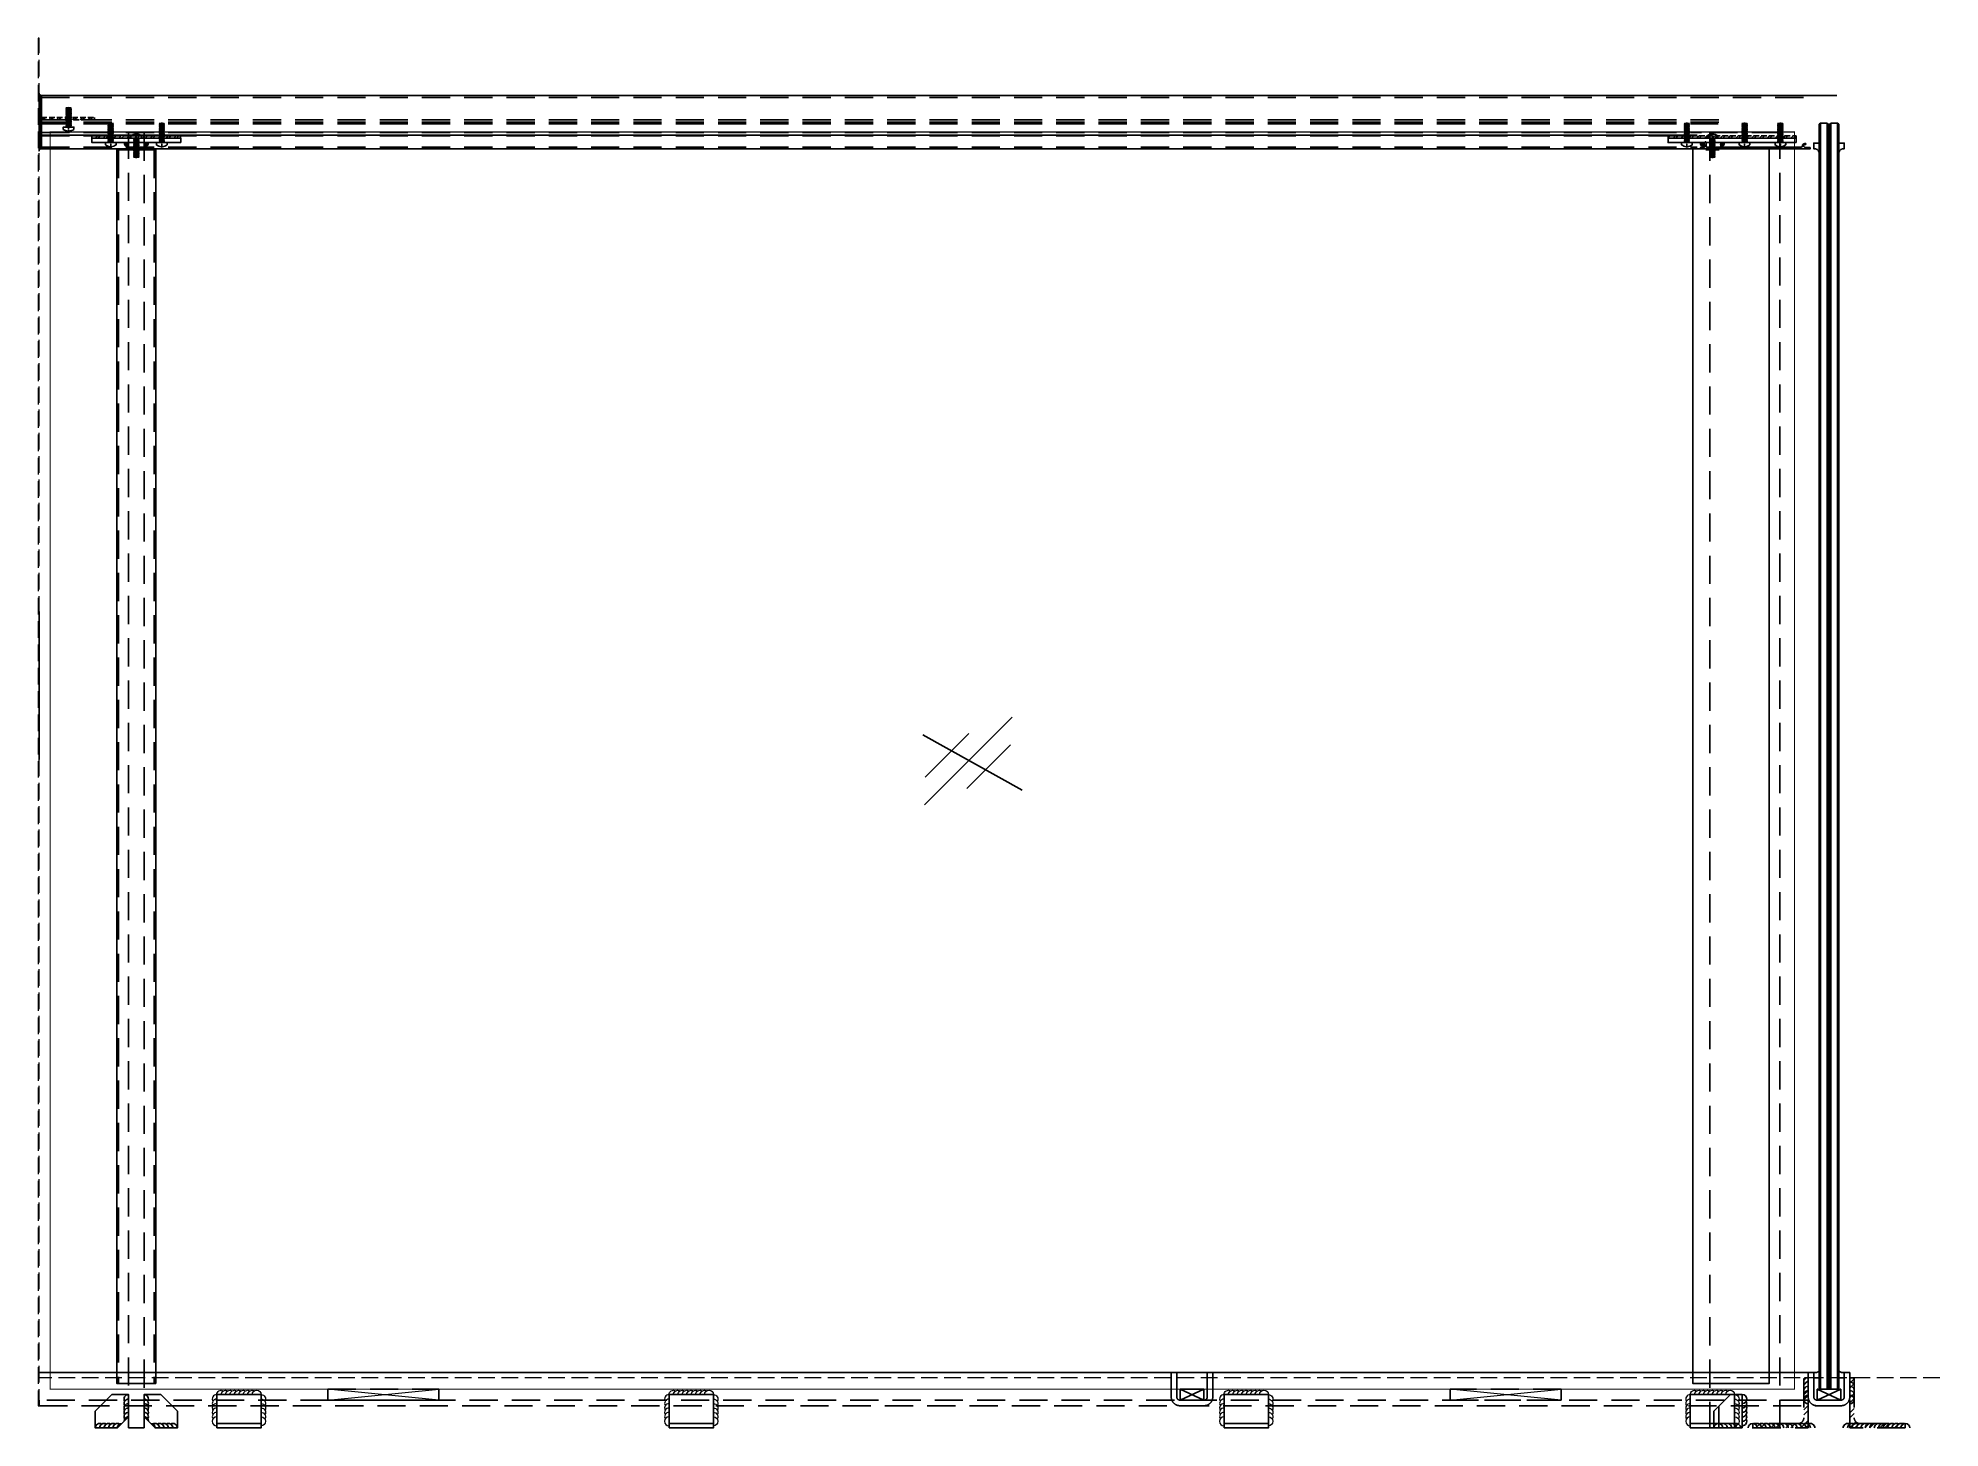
# Model space of a CAD drawing. Header units: millimetres. Extents: x 0 to 1713, y -20 to 1232.
import ezdxf

# ---------------------------------------------------------------- set-up
doc = ezdxf.new("R2010")
doc.units = ezdxf.units.MM
for name, pattern in [('CENTER', [2, 1.25, -0.25, 0.25, -0.25]), ('DASH', [0.35, 0.25, -0.1]), ('DASHED', [19.05, 12.7, -6.35])]:
    doc.linetypes.add(name, pattern=pattern)
for name, color, linetype in [('@F01_Section_AL', 92, 'Continuous'), ('@F03_Section_Glass', 4, 'Continuous'), ('@F05_Section_Steel', 24, 'Continuous'), ('@F09_Submate', 8, 'Continuous'), ('@F17_Gridline_Other', 132, 'Continuous'), ('A-Wind', 4, 'Continuous'), ('DIM', 8, 'Continuous'), ('F01_Section_Alu.E', 92, 'Continuous'), ('F04_Section_Stone', 190, 'Continuous'), ('F05_Section_Plastic', 51, 'Continuous'), ('F06_Section_Steel', 24, 'Continuous'), ('F09_Submate', 8, 'Continuous'), ('F24_Fill', 251, 'Continuous'), ('F57_Sign', 240, 'Continuous'), ('F_Submate_Other', 250, 'Continuous'), ('pj', 4, 'Continuous'), ('WELD', 8, 'Continuous'), ('window', 54, 'Continuous'), ('XX', 6, 'DASHED'), ('ZX', 1, 'CENTER'), ('图框', 7, 'Continuous')]:
    doc.layers.add(name, color=color, linetype=linetype)
doc.layers.add('JY-11填充层', color=8, linetype='Continuous', lineweight=5)
pattern_1 = [(45, (261, 15), (-112.25, 112.25), [])]
pattern_2 = [(45, (255.77, 15), (-112.253, 112.253), [])]

# ---------------------------------------------------------------- blocks, each defined once
blk = doc.blocks.new('A$C2D332B79')
at = {"layer": 'DIM', "linetype": 'DASHED', "ltscale": 450}
blk.add_line((7.2, 0), (358.3, 351.1), dxfattribs=at)
at = {"layer": 'DIM'}
for p, q in [((0, 279.9), (398.5, 58.2)), ((9.8, 110.5), (185.3, 286)), ((176.3, 65), (351.8, 240.6))]:
    blk.add_line(p, q, dxfattribs=at)
blk = doc.blocks.new('*U22')
at = {"layer": 'F_Submate_Other', "color": 8, "extrusion": (7.4988e-33, 1.22465e-16, -1)}
for centre, end in [((-4, 0), 0), ((-8, 0), 300), ((-12, 0), 300), ((-16, 0), 300), ((-20, 0), 300)]:
    blk.add_arc(centre, 4, 180, end, dxfattribs=at)
blk = doc.blocks.new('*U23')
at = {"layer": 'F_Submate_Other', "color": 8, "extrusion": (7.4988e-33, 1.22465e-16, -1)}
for centre, end in [((-4, 0), 0), ((-8, 0), 300), ((-12, 0), 300), ((-16, 0), 300), ((-20, 0), 300), ((-24, 0), 300)]:
    blk.add_arc(centre, 4, 180, end, dxfattribs=at)
blk = doc.blocks.new('*U24')
at = {"layer": 'A-Wind'}
for p, q in [((3, 0), (-3, 0)), ((-3, 0), (-3, -570)), ((3, 0), (4, -1)), ((3, 0), (3, -570)), ((12.5, 0), (6.5, 0)), ((6.5, 0), (6.5, -570)), ((12.5, 0), (13.5, -1)), ((12.5, 0), (12.5, -570)), ((-3, 0), (-4, -1)), ((-4, -1), (-4, -570)), ((4, -1), (4, -570)), ((5.5, -1), (4, -1)), ((6.5, 0), (5.5, -1)), ((5.5, -1), (5.5, -570)), ((13.5, -1), (13.5, -570))]:
    blk.add_line(p, q, dxfattribs=at)
at = {"layer": 'pj', "ltscale": 25, "const_width": 1.56}
blk.add_lwpolyline([(4.8, -1), (4.8, -570)], dxfattribs=at)
blk = doc.blocks.new('*U25')
at = {"layer": 'A-Wind'}
for p, q in [((3, 0), (-3, 0)), ((-3, 0), (-3, -570)), ((3, 0), (4, -1)), ((3, 0), (3, -570)), ((12.5, 0), (6.5, 0)), ((6.5, 0), (6.5, -570)), ((12.5, 0), (13.5, -1)), ((12.5, 0), (12.5, -570)), ((-3, 0), (-4, -1)), ((-4, -1), (-4, -570)), ((4, -1), (4, -570)), ((5.5, -1), (4, -1)), ((6.5, 0), (5.5, -1)), ((5.5, -1), (5.5, -570)), ((13.5, -1), (13.5, -570))]:
    blk.add_line(p, q, dxfattribs=at)
at = {"layer": 'pj', "ltscale": 25, "const_width": 1.56}
blk.add_lwpolyline([(4.8, -1), (4.8, -570)], dxfattribs=at)
blk = doc.blocks.new('*U20')
at = {"layer": 'F_Submate_Other', "color": 8, "extrusion": (7.4988e-33, 1.22465e-16, -1)}
for centre, end in [((-4, 0), 0), ((-8, 0), 300), ((-12, 0), 300), ((-16, 0), 300)]:
    blk.add_arc(centre, 4, 180, end, dxfattribs=at)
blk = doc.blocks.new('*U21')
at = {"layer": 'F_Submate_Other', "color": 8, "extrusion": (7.4988e-33, 1.22465e-16, -1)}
for centre, end in [((-4, 0), 0), ((-8, 0), 300), ((-12, 0), 300), ((-16, 0), 300), ((-20, 0), 300), ((-24, 0), 300), ((-28, 0), 300), ((-32, 0), 300), ((-36, 0), 300), ((-40, 0), 300), ((-44, 0), 300), ((-48, 0), 300), ((-52, 0), 300), ((-56, 0), 300)]:
    blk.add_arc(centre, 4, 180, end, dxfattribs=at)
blk = doc.blocks.new('*U18')
at = {"layer": 'JY-11填充层'}
for centre, end in [((4, 0), 180), ((8, 0), 120), ((12, 0), 120), ((16, 0), 120), ((20, 0), 120), ((24, 0), 120)]:
    blk.add_arc(centre, 4, 0, end, dxfattribs=at)
blk = doc.blocks.new('*U13')
at = {"layer": 'JY-11填充层'}
for centre, end in [((4, 0), 180), ((8, 0), 120), ((12, 0), 120), ((16, 0), 120), ((20, 0), 120), ((24, 0), 120), ((28, 0), 120), ((32, 0), 120), ((36, 0), 120)]:
    blk.add_arc(centre, 4, 0, end, dxfattribs=at)
blk = doc.blocks.new('30角钢（平面）')
at = {"layer": '@F05_Section_Steel', "elevation": 0}
for points in [[(171496.2, -73616), (171496.2, -73586), (171456.2, -73586), (171456.2, -73616), (171496.2, -73616)], [(171496.2, -73612), (171496.2, -73612), (171456.2, -73612)]]:
    blk.add_lwpolyline(points, dxfattribs=at)
at = {"layer": 'JY-11填充层', "rotation": 90}
blk.add_blockref('*U18', (171456.2, -73614, 0), dxfattribs=at)
at = {"layer": 'JY-11填充层'}
blk.add_blockref('*U13', (171456.2, -73586, 0), dxfattribs=at)
at = {"layer": 'JY-11填充层', "xscale": -1, "rotation": 270}
blk.add_blockref('*U18', (171496.2, -73614, 0), dxfattribs=at)
blk = doc.blocks.new('*U26')
at = {"layer": 'F24_Fill'}
h = blk.add_hatch(dxfattribs=at)
h.set_pattern_fill('塑料', color=256)
h.set_pattern_definition([(45, (0, 21), (-1.76777, 1.76777), []), (45, (1.1785, 21), (-1.76777, 1.76777), []), (135, (2.0207, 21.5594), (-1.76777, -1.76777), [1.23333, -1.26667])])
h.paths.add_polyline_path([(0, 23.5), (1, 23.5), (1, 47.5), (0, 47.5)])
at = {"layer": 'F05_Section_Plastic', "linetype": 'DASH', "ltscale": 10}
blk.add_lwpolyline([(0, 23.5), (1, 23.5), (1, 47.5), (0, 47.5)], close=True, dxfattribs=at)
blk = doc.blocks.new('*U16')
at = {"layer": 'pj'}
for p, q in [((-2.1, 0), (-2.1, -0.5)), ((-2.5, -0.8), (2.5, -0.4)), ((-2.5, -0.8), (2.5, -0.4)), ((-2.1, -0.5), (-2.5, -0.8)), ((-2.5, -0.8), (-2.5, -0.8)), ((-2.5, -0.8), (-2.1, -1.1)), ((-2.5, -1.6), (2.5, -1.2)), ((-2.5, -1.6), (2.5, -1.2)), ((-2.1, -1.3), (-2.5, -1.6)), ((-2.5, -1.6), (-2.5, -1.6)), ((-2.5, -1.6), (-2.1, -1.9)), ((-2.5, -2.4), (2.5, -2)), ((-2.5, -2.4), (2.5, -2)), ((-2.5, -2.4), (-2.1, -2.1)), ((-2.1, -2.7), (-2.5, -2.4)), ((-2.5, -2.4), (-2.5, -2.4)), ((-2.5, -3.2), (2.5, -2.8)), ((-2.5, -3.2), (2.5, -2.8)), ((-2.5, -3.2), (-2.1, -2.9)), ((-2.5, -3.2), (-2.5, -3.2)), ((-2.1, -3.5), (-2.5, -3.2)), ((-2.5, -4), (2.5, -3.6)), ((-2.5, -4), (2.5, -3.6)), ((-2.5, -4), (-2.1, -3.7)), ((-2.5, -4), (-2.5, -4)), ((-2.1, -4.3), (-2.5, -4)), ((-2.5, -4.8), (2.5, -4.4)), ((-2.5, -4.8), (2.5, -4.4)), ((-2.5, -4.8), (-2.1, -4.5)), ((-2.5, -4.8), (-2.5, -4.8)), ((-2.1, -5.1), (-2.5, -4.8)), ((-2.5, -5.6), (2.5, -5.2)), ((-2.5, -5.6), (2.5, -5.2)), ((-2.5, -5.6), (-2.1, -5.3)), ((-2.5, -5.6), (-2.5, -5.6)), ((-2.1, -5.9), (-2.5, -5.6)), ((-2.5, -6.4), (2.5, -6)), ((-2.5, -6.4), (2.5, -6)), ((-2.5, -6.4), (-2.1, -6.1)), ((-2.5, -6.4), (-2.5, -6.4)), ((-2.1, -6.7), (-2.5, -6.4)), ((-2.5, -7.2), (2.5, -6.8)), ((-2.5, -7.2), (2.5, -6.8)), ((-2.5, -7.2), (-2.1, -6.9)), ((-2.5, -7.2), (-2.5, -7.2)), ((-2.1, -7.5), (-2.5, -7.2)), ((-2.5, -8), (2.5, -7.6)), ((-2.5, -8), (2.5, -7.6)), ((-2.5, -8), (-2.1, -7.7)), ((-2.5, -8), (-2.5, -8)), ((-2.1, -8.3), (-2.5, -8)), ((-2.5, -8.8), (2.5, -8.4)), ((-2.5, -8.8), (2.5, -8.4)), ((-2.5, -8.8), (-2.1, -8.5)), ((-2.5, -8.8), (-2.5, -8.8)), ((-2.1, -9.1), (-2.5, -8.8)), ((-2.5, -9.6), (2.5, -9.2)), ((-2.5, -9.6), (2.5, -9.2)), ((-2.5, -9.6), (-2.1, -9.3)), ((-2.5, -9.6), (-2.5, -9.6)), ((-2.1, -9.9), (-2.5, -9.6)), ((-2.5, -10.4), (2.5, -10)), ((-2.5, -10.4), (2.5, -10)), ((-2.5, -10.4), (-2.1, -10.1)), ((-2.5, -10.4), (-2.5, -10.4)), ((-2.1, -10.7), (-2.5, -10.4)), ((-2.5, -11.2), (2.5, -10.8)), ((-2.5, -11.2), (2.5, -10.8)), ((-2.5, -11.2), (-2.1, -10.9)), ((-2.5, -11.2), (-2.5, -11.2)), ((-2.1, -11.5), (-2.5, -11.2)), ((-2.5, -12), (2.5, -11.6)), ((-2.5, -12), (2.5, -11.6)), ((-2.5, -12), (-2.1, -11.7)), ((-2.5, -12), (-2.5, -12)), ((-2.1, -12.3), (-2.5, -12)), ((-2.5, -12.8), (2.5, -12.4)), ((-2.5, -12.8), (2.5, -12.4)), ((-2.5, -12.8), (-2.1, -12.5)), ((-2.5, -12.8), (-2.5, -12.8)), ((-2.1, -13.1), (-2.5, -12.8)), ((-2.5, -13.6), (2.5, -13.2)), ((-2.5, -13.6), (2.5, -13.2)), ((-2.5, -13.6), (-2.1, -13.3)), ((-2.5, -13.6), (-2.5, -13.6)), ((-2.1, -13.9), (-2.5, -13.6)), ((-2.5, -14.4), (2.5, -14)), ((-2.5, -14.4), (2.5, -14)), ((-2.5, -14.4), (-2.1, -14.1)), ((-2.1, -14.7), (-2.5, -14.4)), ((-2.5, -14.4), (-2.5, -14.4)), ((-2.5, -15.2), (2.5, -14.8)), ((-2.5, -15.2), (2.5, -14.8)), ((-2.1, -14.9), (-2.5, -15.2)), ((-2.5, -15.2), (-2.5, -15.2)), ((-2.5, -15.2), (-2.1, -15.5)), ((-2.5, -16), (2.5, -15.6)), ((-2.5, -16), (2.5, -15.6)), ((-2.1, -15.7), (-2.5, -16)), ((-2.5, -16), (-2.5, -16)), ((-2.5, -16), (-2.1, -16.3)), ((-2.5, -16.8), (2.5, -16.4)), ((-2.5, -16.8), (2.5, -16.4)), ((-2.5, -16.8), (-2.1, -16.5)), ((-2.1, -17.1), (-2.5, -16.8)), ((-2.5, -16.8), (-2.5, -16.8)), ((-2.1, -0.5), (2.1, -0.1)), ((-2.1, -1.1), (2.1, -0.7)), ((-2.1, -1.3), (2.1, -0.9)), ((-2.1, -1.1), (-2.1, -1.3)), ((-2.1, -1.9), (2.1, -1.5)), ((-2.1, -2.1), (2.1, -1.7)), ((-2.1, -1.9), (-2.1, -2)), ((-2.1, -2.1), (-2.1, -2)), ((-2.1, -2.7), (2.1, -2.3)), ((-2.1, -2.9), (2.1, -2.5)), ((-2.1, -2.7), (-2.1, -2.8)), ((-2.1, -2.9), (-2.1, -2.8)), ((-2.1, -3.5), (2.1, -3.1)), ((-2.1, -3.7), (2.1, -3.3)), ((-2.1, -3.5), (-2.1, -3.6)), ((-2.1, -3.7), (-2.1, -3.6)), ((-2.1, -4.3), (2.1, -3.9)), ((-2.1, -4.5), (2.1, -4.1)), ((-2.1, -4.3), (-2.1, -4.4)), ((-2.1, -4.5), (-2.1, -4.4)), ((-2.1, -5.1), (2.1, -4.7)), ((-2.1, -5.3), (2.1, -4.9)), ((-2.1, -5.1), (-2.1, -5.2)), ((-2.1, -5.3), (-2.1, -5.2)), ((-2.1, -5.9), (2.1, -5.5)), ((-2.1, -6.1), (2.1, -5.7)), ((-2.1, -5.9), (-2.1, -6)), ((-2.1, -6.1), (-2.1, -6)), ((-2.1, -6.7), (2.1, -6.3)), ((-2.1, -6.9), (2.1, -6.5)), ((-2.1, -6.7), (-2.1, -6.8)), ((-2.1, -6.9), (-2.1, -6.8)), ((-2.1, -7.5), (2.1, -7.1)), ((-2.1, -7.7), (2.1, -7.3)), ((-2.1, -7.5), (-2.1, -7.6)), ((-2.1, -7.7), (-2.1, -7.6)), ((-2.1, -8.3), (2.1, -7.9)), ((-2.1, -8.5), (2.1, -8.1)), ((-2.1, -8.3), (-2.1, -8.4)), ((-2.1, -8.5), (-2.1, -8.4)), ((-2.1, -9.1), (2.1, -8.7)), ((-2.1, -9.3), (2.1, -8.9)), ((-2.1, -9.1), (-2.1, -9.2)), ((-2.1, -9.3), (-2.1, -9.2)), ((-2.1, -9.9), (2.1, -9.5)), ((-2.1, -10.1), (2.1, -9.7)), ((-2.1, -9.9), (-2.1, -10)), ((-2.1, -10.1), (-2.1, -10)), ((-2.1, -10.7), (2.1, -10.3)), ((-2.1, -10.9), (2.1, -10.5)), ((-2.1, -10.7), (-2.1, -10.8)), ((-2.1, -10.9), (-2.1, -10.8)), ((-2.1, -11.5), (2.1, -11.1)), ((-2.1, -11.7), (2.1, -11.3)), ((-2.1, -11.5), (-2.1, -11.6)), ((-2.1, -11.7), (-2.1, -11.6)), ((-2.1, -12.3), (2.1, -11.9)), ((-2.1, -12.5), (2.1, -12.1)), ((-2.1, -12.3), (-2.1, -12.4)), ((-2.1, -12.5), (-2.1, -12.4)), ((-2.1, -13.1), (2.1, -12.7)), ((-2.1, -13.3), (2.1, -12.9)), ((-2.1, -13.1), (-2.1, -13.2)), ((-2.1, -13.3), (-2.1, -13.2)), ((-2.1, -13.9), (2.1, -13.5)), ((-2.1, -14.1), (2.1, -13.7)), ((-2.1, -14.1), (-2.1, -13.9)), ((-2.1, -14.7), (2.1, -14.3)), ((-2.1, -14.9), (2.1, -14.5)), ((-2.1, -14.8), (-2.1, -14.7)), ((-2.1, -14.8), (-2.1, -14.9)), ((-2.1, -15.5), (2.1, -15.1)), ((-2.1, -15.7), (2.1, -15.3)), ((-2.1, -15.5), (-2.1, -15.7)), ((-2.1, -16.3), (2.1, -15.9)), ((-2.1, -16.5), (2.1, -16.1)), ((-2.1, -16.3), (-2.1, -16.4)), ((-2.1, -16.5), (-2.1, -16.4)), ((-2.1, -17.1), (2.1, -16.7)), ((-2.1, -17.2), (-2.1, -17.1)), ((-0.9, -17.2), (2.1, -16.9)), ((2.1, 0), (2.1, -0.1)), ((2.1, -0.1), (2.5, -0.4)), ((2.5, -0.4), (2.1, -0.7)), ((2.1, -0.7), (2.1, -0.9)), ((2.1, -0.9), (2.5, -1.2)), ((2.5, -1.2), (2.1, -1.5)), ((2.1, -1.5), (2.1, -1.6)), ((2.1, -1.7), (2.1, -1.6)), ((2.5, -2), (2.1, -1.7)), ((2.1, -2.3), (2.5, -2)), ((2.1, -2.3), (2.1, -2.4)), ((2.1, -2.5), (2.1, -2.4)), ((2.5, -2.8), (2.1, -2.5)), ((2.1, -3.1), (2.5, -2.8)), ((2.1, -3.1), (2.1, -3.2)), ((2.1, -3.3), (2.1, -3.2)), ((2.5, -3.6), (2.1, -3.3)), ((2.1, -3.9), (2.5, -3.6)), ((2.1, -3.9), (2.1, -4)), ((2.1, -4.1), (2.1, -4)), ((2.5, -4.4), (2.1, -4.1)), ((2.1, -4.7), (2.5, -4.4)), ((2.1, -4.7), (2.1, -4.8)), ((2.1, -4.9), (2.1, -4.8)), ((2.5, -5.2), (2.1, -4.9)), ((2.1, -5.5), (2.5, -5.2)), ((2.1, -5.5), (2.1, -5.6)), ((2.1, -5.7), (2.1, -5.6)), ((2.5, -6), (2.1, -5.7)), ((2.1, -6.3), (2.5, -6)), ((2.1, -6.3), (2.1, -6.4)), ((2.1, -6.5), (2.1, -6.4)), ((2.5, -6.8), (2.1, -6.5)), ((2.1, -7.1), (2.5, -6.8)), ((2.1, -7.1), (2.1, -7.2)), ((2.1, -7.3), (2.1, -7.2)), ((2.5, -7.6), (2.1, -7.3)), ((2.1, -7.9), (2.5, -7.6)), ((2.1, -7.9), (2.1, -8)), ((2.1, -8.1), (2.1, -8)), ((2.5, -8.4), (2.1, -8.1)), ((2.1, -8.7), (2.5, -8.4)), ((2.1, -8.7), (2.1, -8.8)), ((2.1, -8.9), (2.1, -8.8)), ((2.5, -9.2), (2.1, -8.9)), ((2.1, -9.5), (2.5, -9.2)), ((2.1, -9.5), (2.1, -9.6)), ((2.1, -9.7), (2.1, -9.6)), ((2.5, -10), (2.1, -9.7)), ((2.1, -10.3), (2.5, -10)), ((2.1, -10.3), (2.1, -10.4)), ((2.1, -10.5), (2.1, -10.4)), ((2.5, -10.8), (2.1, -10.5)), ((2.1, -11.1), (2.5, -10.8)), ((2.1, -11.1), (2.1, -11.2)), ((2.1, -11.3), (2.1, -11.2)), ((2.5, -11.6), (2.1, -11.3)), ((2.1, -11.9), (2.5, -11.6)), ((2.1, -11.9), (2.1, -12)), ((2.1, -12.1), (2.1, -12)), ((2.5, -12.4), (2.1, -12.1)), ((2.1, -12.7), (2.5, -12.4)), ((2.1, -12.7), (2.1, -12.8)), ((2.1, -12.9), (2.1, -12.8)), ((2.5, -13.2), (2.1, -12.9)), ((2.1, -13.5), (2.5, -13.2)), ((2.1, -13.7), (2.1, -13.5)), ((2.5, -14), (2.1, -13.7)), ((2.1, -14.3), (2.5, -14)), ((2.1, -14.4), (2.1, -14.3)), ((2.1, -14.4), (2.1, -14.5)), ((2.1, -14.5), (2.5, -14.8)), ((2.5, -14.8), (2.1, -15.1)), ((2.1, -15.1), (2.1, -15.3)), ((2.1, -15.3), (2.5, -15.6)), ((2.5, -15.6), (2.1, -15.9)), ((2.1, -15.9), (2.1, -16)), ((2.1, -16.1), (2.1, -16)), ((2.5, -16.4), (2.1, -16.1)), ((2.1, -16.7), (2.5, -16.4)), ((2.1, -16.9), (2.1, -16.7)), ((2.5, -17.2), (2.1, -16.9)), ((2.5, -0.4), (2.5, -0.4)), ((2.5, -1.2), (2.5, -1.2)), ((2.5, -2), (2.5, -2)), ((2.5, -2.8), (2.5, -2.8)), ((2.5, -3.6), (2.5, -3.6)), ((2.5, -4.4), (2.5, -4.4)), ((2.5, -5.2), (2.5, -5.2)), ((2.5, -6), (2.5, -6)), ((2.5, -6.8), (2.5, -6.8)), ((2.5, -7.6), (2.5, -7.6)), ((2.5, -8.4), (2.5, -8.4)), ((2.5, -9.2), (2.5, -9.2)), ((2.5, -10), (2.5, -10)), ((2.5, -10.8), (2.5, -10.8)), ((2.5, -11.6), (2.5, -11.6)), ((2.5, -12.4), (2.5, -12.4)), ((2.5, -13.2), (2.5, -13.2)), ((2.5, -14), (2.5, -14)), ((2.5, -14.8), (2.5, -14.8)), ((2.5, -15.6), (2.5, -15.6)), ((2.5, -16.4), (2.5, -16.4)), ((2.5, -17.2), (-2.1, -17.2)), ((1.8, -17.2), (2.5, -17.2)), ((2.5, -17.2), (2.5, -17.2))]:
    blk.add_line(p, q, dxfattribs=at)
blk.add_lwpolyline([(-4.8, 2.1), (-4.8, 0), (4.8, 0), (4.8, 2.1, 0.148437), (0.4, 3.7), (0.4, 3.5), (-0.4, 3.5), (-0.4, 3.7, 0.148437)], format="xyb", close=True, dxfattribs=at)
at = {"layer": 'ZX', "ltscale": 0.1}
blk.add_line((0, 4.7), (0, -18.2), dxfattribs=at)
blk = doc.blocks.new('*U19')
at = {"layer": 'F24_Fill'}
h = blk.add_hatch(dxfattribs=at)
h.set_pattern_fill('塑料', color=256)
h.set_pattern_definition([(45, (0, 29.1125), (-1.76777, 1.76777), []), (45, (1.1785, 29.1125), (-1.76777, 1.76777), []), (135, (2.0207, 29.6718), (-1.76777, -1.76777), [1.23333, -1.26667])])
h.paths.add_polyline_path([(0, 10.68), (1, 10.68), (1, 68.43), (0, 68.43)])
at = {"layer": 'F05_Section_Plastic', "linetype": 'DASH', "ltscale": 10}
blk.add_lwpolyline([(0, 10.68), (1, 10.68), (1, 68.43), (0, 68.43)], close=True, dxfattribs=at)
blk = doc.blocks.new('肋板')
at = {"layer": '@F05_Section_Steel', "elevation": 0}
blk.add_lwpolyline([(-135353.8, 59079.8), (-135373.8, 59079.8), (-135373.8, 59094.8), (-135358.8, 59109.8), (-135343.8, 59109.8), (-135343.8, 59089.8)], close=True, dxfattribs=at)
at = {"layer": 'WELD'}
for centre, start, end in [((-135343.8, 59105.8, 0), 90, 210), ((-135343.8, 59101.8, 0), 90, 210), ((-135343.8, 59097.8, 0), 90, 210), ((-135343.8, 59101.8, 0), 90, 150), ((-135343.8, 59097.8, 0), 90, 150), ((-135369.8, 59079.8, 0), 60, 180), ((-135365.8, 59079.8, 0), 60, 180), ((-135365.8, 59079.8, 0), 120, 180), ((-135361.8, 59079.8, 0), 60, 180), ((-135361.8, 59079.8, 0), 120, 180), ((-135357.8, 59079.8, 0), 60, 180), ((-135357.8, 59079.8, 0), 120, 180), ((-135353.8, 59079.8, 0), 60, 180), ((-135353.8, 59079.8, 0), 120, 180), ((-135349.8, 59079.8, 0), 90, 180), ((-135349.8, 59079.8, 0), 120, 180), ((-135343.8, 59093.8, 0), 90, 210), ((-135343.8, 59089.8, 0), 90, 210), ((-135343.8, 59085.8, 0), 90, 180), ((-135343.8, 59093.8, 0), 90, 150), ((-135343.8, 59089.8, 0), 90, 150), ((-135343.8, 59085.8, 0), 90, 150)]:
    blk.add_arc(centre, 4, start, end, dxfattribs=at)
blk = doc.blocks.new('*U14')
at = {"layer": 'F24_Fill'}
h = blk.add_hatch(dxfattribs=at)
h.set_pattern_fill('塑料', color=256)
h.set_pattern_definition([(45, (0, 11.3664), (-1.76777, 1.76777), []), (45, (1.1785, 11.3664), (-1.76777, 1.76777), []), (135, (2.0207, 11.9257), (-1.76777, -1.76777), [1.23333, -1.26667])])
h.paths.add_polyline_path([(0, 10.68), (1, 10.68), (1, 50.68), (0, 50.68)])
at = {"layer": 'F05_Section_Plastic', "linetype": 'DASH', "ltscale": 10}
blk.add_lwpolyline([(0, 10.68), (1, 10.68), (1, 50.68), (0, 50.68)], close=True, dxfattribs=at)
blk = doc.blocks.new('钢板立柱2')
at = {"layer": '@F01_Section_AL', "linetype": 'ByBlock', "lineweight": -2, "ltscale": 2}
blk.add_lwpolyline([(17.5, -1126.2), (17.5, -15.2), (-17.5, -15.2), (-17.5, -1126.2), (17.5, -1126.2)], dxfattribs=at)
at = {"layer": 'F06_Section_Steel'}
blk.add_line((-6, -15.2), (6, -15.2), dxfattribs=at)
at = {"layer": 'F06_Section_Steel', "elevation": 0}
blk.add_lwpolyline([(40, -8.7), (40, -4.7), (-40, -4.7), (-40, -8.7)], close=True, dxfattribs=at)
at = {"layer": 'F_Submate_Other', "color": 8}
for centre, radius, start, end in [((-7, -8.7), 4, 180, 270), ((-7, -8.7), 3.5, 180, 270), ((-7, -8.7), 3, 180, 270), ((-7, -8.7), 2.5, 180, 270), ((-7, -8.7), 2, 180, 270), ((-7, -8.7), 1.5, 180, 270), ((-7, -8.7), 1, 180, 270), ((-7, -8.7), 0.5, 180, 270), ((7, -8.7), 4, 270, 0), ((7, -8.7), 3.5, 270, 0), ((7, -8.7), 3, 270, 0), ((7, -8.7), 2.5, 270, 0), ((7, -8.7), 2, 270, 0), ((7, -8.7), 1.5, 270, 0), ((7, -8.7), 1, 270, 0), ((7, -8.7), 0.5, 270, 0)]:
    blk.add_arc(centre, radius, start, end, dxfattribs=at)
at = {"layer": 'XX', "ltscale": 2}
for p, q in [((-16, -15.2, 0), (-16, -1126.2, 0)), ((16, -15.2, 0), (16, -1126.2, 0))]:
    blk.add_line(p, q, dxfattribs=at)
blk.add_lwpolyline([(-7, 0.3), (7, 0.3), (7, -1166.2), (-7, -1166.2)], close=True, dxfattribs=at)
at = {"xscale": -1, "rotation": 180}
blk.add_blockref('*U16', (-23, -8.7, 0), dxfattribs=at)
at = {"rotation": 180}
blk.add_blockref('*U16', (23, -8.7, 0), dxfattribs=at)
at = {"xscale": -1}
blk.add_blockref('*U16', (0, -4.7), dxfattribs=at)
at = {"layer": '@F09_Submate'}
blk.add_blockref('肋板', (135336.8, -60246, 0), dxfattribs=at)
at = {"layer": '@F09_Submate', "xscale": -1}
blk.add_blockref('肋板', (-135336.8, -60246, 0), dxfattribs=at)
at = {"layer": 'F01_Section_Alu.E', "xscale": -2, "yscale": 2, "zscale": 2, "rotation": 270}
blk.add_blockref('*U14', (-61.4, -4.7, 0), dxfattribs=at)

msp = doc.modelspace()

# ---------------------------------------------------------------- hatches: boundary and pattern name
at = {"layer": 'F09_Submate', "linetype": 'ByBlock'}
h = msp.add_hatch(dxfattribs=at)
h.set_pattern_fill('DOTS', color=8, scale=0.75, style=0)
h.set_pattern_definition([(0, (-4771473.0981, -2191976.4611), (0.5953125, 1.190625), [0, -1.190625])])
edge = h.paths.add_edge_path()
edge.add_arc((3, 1130), 2, 90, 180)
edge.add_line((1, 1130), (1, 1180))
edge.add_line((1, 1180), (1, 1182))
edge.add_arc((3, 1182), 2, 180, 270)
edge.add_line((3, 1180), (3, 1132))
at = {"layer": 'F24_Fill'}
h = msp.add_hatch(dxfattribs=at)
h.set_pattern_fill('ANSI32', color=256, scale=2)
h.set_pattern_definition([(45, (-4685039.497, -2181061.819), (-6.73519209, 6.73519209), []), (45, (-4685035.0065, -2181061.819), (-6.73519209, 6.73519209), [])])
edge = h.paths.add_edge_path()
edge.add_arc((1592.1, 23.7), 1.33, 450, 540, ccw=False)
edge.add_line((1592.1, 25), (1594.8, 25))
edge.add_line((1594.8, 25), (1594.8, -20))
edge.add_line((1594.8, -20), (1544.8, -20))
edge.add_line((1544.8, -20), (1544.8, -17.3))
edge.add_arc((1546.1, -17.3), 1.33, 90, 180, ccw=False)
edge.add_line((1546.1, -16), (1585.8, -16))
edge.add_arc((1585.8, -11), 5, 270, 360)
edge.add_line((1590.8, -11), (1590.8, 23.7))
h = msp.add_hatch(dxfattribs=at)
h.set_pattern_fill('ANSI32', color=256, scale=2)
h.set_pattern_definition([(45, (1632.271, -20), (-6.7352, 6.7352), []), (45, (1636.761, -20), (-6.7352, 6.7352), [])])
edge = h.paths.add_edge_path()
edge.add_arc((1634.9, 23.7), 1.33, 0, 90)
edge.add_line((1634.9, 25), (1632.3, 25))
edge.add_line((1632.3, 25), (1632.3, -20))
edge.add_line((1632.3, -20), (1682.3, -20))
edge.add_line((1682.3, -20), (1682.3, -17.3))
edge.add_arc((1680.9, -17.3), 1.33, 360, 450)
edge.add_line((1680.9, -16), (1641.3, -16))
edge.add_arc((1641.3, -11), 5, 180, 270, ccw=False)
edge.add_line((1636.3, -11), (1636.3, 23.7))
at = {"layer": 'JY-11填充层'}
h = msp.add_hatch(dxfattribs=at)
h.set_pattern_fill('ANSI31', color=256, scale=100)
h.set_pattern_definition(pattern_1)
h.paths.add_polyline_path([(261, 15), (311, 10), (361, 15)])
h = msp.add_hatch(dxfattribs=at)
h.set_pattern_fill('ANSI31', color=256, scale=100)
h.set_pattern_definition(pattern_1)
h.paths.add_polyline_path([(261, 5), (311, 10), (361, 5)])
h = msp.add_hatch(dxfattribs=at)
h.set_pattern_fill('ANSI31', color=256, scale=100)
h.set_pattern_definition(pattern_2)
h.paths.add_polyline_path([(1272.3, 15), (1322.3, 10), (1372.3, 15)])
h = msp.add_hatch(dxfattribs=at)
h.set_pattern_fill('ANSI31', color=256, scale=100)
h.set_pattern_definition(pattern_2)
h.paths.add_polyline_path([(1372.3, 5), (1322.3, 10), (1272.3, 5)])

# ---------------------------------------------------------------- linework, layer by layer
at = {"color": 8, "elevation": 0}
for points in [[(1604.8, 1137), (1599.8, 1137), (1599.8, 1132, -0.376598), (1604.8, 1128.7)], [(1622.3, 1137), (1627.3, 1137), (1627.3, 1132, 0.376598), (1622.3, 1128.7)]]:
    msp.add_lwpolyline(points, format="xyb", close=True, dxfattribs=at)
at = {"elevation": 0}
msp.add_lwpolyline([(1, 715.3), (1, 582)], dxfattribs=at)
at = {"color": 8}
for points in [[(1604.8, 31, -0.170875), (1599.8, 30), (1599.8, 25), (1604.8, 25)], [(1622.3, 31, 0.170875), (1627.3, 30), (1627.3, 25), (1622.3, 25)]]:
    msp.add_lwpolyline(points, format="xyb", close=True, dxfattribs=at)
at = {"layer": '@F01_Section_AL'}
msp.add_line((3, 1144.1, 0), (1494.8, 1144.1, 0), dxfattribs=at)
at = {"layer": '@F01_Section_AL', "elevation": 0}
msp.add_lwpolyline([(1620.6, 1180), (3, 1180), (3, 1132), (1494.8, 1132)], dxfattribs=at)
at = {"layer": '@F01_Section_AL', "linetype": 'ByBlock', "lineweight": -2, "ltscale": 2}
msp.add_lwpolyline([(1559.6, 1132), (1491, 1132), (1491, 20), (1559.6, 20)], close=True, dxfattribs=at)
at = {"layer": '@F01_Section_AL', "elevation": 0}
msp.add_lwpolyline([(1591.6, 1133.5), (1596.2, 1133.2, -0.385815), (1596.6, 1132.7), (1596.6, 1132), (1497.9, 1132), (1497.9, 1133, -0.414214), (1498.4, 1133.5), (1501.3, 1133.5, 0.414214), (1501.8, 1134), (1501.8, 1135.2, 0.414214), (1501.3, 1135.7), (1500.9, 1135.7, -0.557537), (1500.7, 1136), (1501.6, 1137.8, -0.284079), (1502.1, 1138.1), (1502.3, 1138.1, -0.414214), (1502.8, 1137.6), (1502.8, 1134, 0.414214), (1503.3, 1133.5), (1588.6, 1133.5, 0.423695), (1589.6, 1134.5, -0.423695), (1591.7, 1136.7), (1592.3, 1136.7, -1), (1592.3, 1135.7), (1591.7, 1135.7, 0.9522), (1591.6, 1133.5)], format="xyb", dxfattribs=at)
at = {"layer": '@F03_Section_Glass', "const_width": 1}
msp.add_lwpolyline([(11, 1147), (1582.5, 1147), (1582.5, 15), (11, 15)], close=True, dxfattribs=at)
at = {"layer": '@F17_Gridline_Other', "linetype": 'DASH', "lineweight": 13, "ltscale": 60}
msp.add_line((1713.5, 25, 0), (1, 25, 0), dxfattribs=at)
msp.add_lwpolyline([(1, 0), (1, 1231.6), (0, 1231.6), (0, 0)], close=True, dxfattribs=at)
at = {"layer": 'F01_Section_Alu.E'}
msp.add_lwpolyline([(3, 1163.5), (3, 1180, -0.414214), (1, 1182), (1, 1180), (1, 1163.5)], format="xyb", dxfattribs=at)
at = {"layer": 'F01_Section_Alu.E', "elevation": 0}
msp.add_lwpolyline([(3, 1166), (3, 1132, 0.414214), (1, 1130), (1, 1132), (1, 1166)], format="xyb", dxfattribs=at)
at = {"layer": 'F06_Section_Steel'}
for p, q in [((1502.5, 1131), (1514.5, 1131)), ((1, 30, 0), (1594.8, 30, 0)), ((1514.2, -0.7, 0), (1514.2, -20, 0))]:
    msp.add_line(p, q, dxfattribs=at)
at = {"layer": 'F06_Section_Steel', "elevation": 0}
msp.add_lwpolyline([(1584, 1137.5), (1584, 1141.5), (1468.5, 1141.5), (1468.5, 1137.5)], close=True, dxfattribs=at)
msp.add_lwpolyline([(1535.4, -20), (1535.4, 10), (1524.8, 10), (1509.9, -5), (1509.9, -20), (1535.4, -20)], dxfattribs=at)
at = {"layer": 'F_Submate_Other', "color": 8}
for centre, radius, start, end in [((1501.5, 1137.5), 4, 180, 270), ((1501.5, 1137.5), 3.5, 180, 270), ((1501.5, 1137.5), 3, 180, 270), ((1501.5, 1137.5), 2.5, 180, 270), ((1501.5, 1137.5), 2, 180, 270), ((1501.5, 1137.5), 1.5, 180, 270), ((1501.5, 1137.5), 1, 180, 270), ((1501.5, 1137.5), 0.5, 180, 270), ((1515.5, 1137.5), 4, 270, 0), ((1515.5, 1137.5), 3.5, 270, 0), ((1515.5, 1137.5), 3, 270, 0), ((1515.5, 1137.5), 2.5, 270, 0), ((1515.5, 1137.5), 2, 270, 0), ((1515.5, 1137.5), 1.5, 270, 0), ((1515.5, 1137.5), 1, 270, 0), ((1515.5, 1137.5), 0.5, 270, 0)]:
    msp.add_arc(centre, radius, start, end, dxfattribs=at)
at = {"layer": 'JY-11填充层'}
for p, q in [((261, 5, 0), (361, 15, 0)), ((361, 5, 0), (261, 15, 0)), ((1372.3, 5, 0), (1272.3, 15, 0)), ((1272.3, 5, 0), (1372.3, 15, 0))]:
    msp.add_line(p, q, dxfattribs=at)
at = {"layer": 'XX', "ltscale": 2}
for p, q in [((3, 1178, 0), (1591.6, 1178, 0)), ((3, 1158, 0), (1521, 1158, 0)), ((3, 1156, 0), (1516.7, 1156, 0)), ((3, 1154.5, 0), (1513.6, 1154.5, 0)), ((3, 1146.5, 0), (1498.7, 1146.5, 0)), ((3, 1143.5, 0), (1494.8, 1143.5, 0)), ((3, 1133.5, 0), (1494.8, 1133.5, 0))]:
    msp.add_line(p, q, dxfattribs=at)
for points in [[(1506.3, 1146.5), (1506.3, -20), (1569.3, -20), (1569.3, 1146.5), (1506.3, 1146.5)], [(1602.8, 15), (1624.3, 5)], [(1624.3, 15), (1602.8, 5)]]:
    msp.add_lwpolyline(points, dxfattribs=at)
at = {"layer": 'XX', "ltscale": 2, "elevation": 0}
msp.add_lwpolyline([(1058.4, 8), (1058.4, 30), (1053.4, 30), (1053.4, 8, -0.414214), (1050.4, 5), (1028.9, 5, -0.414214), (1025.9, 8), (1025.9, 30), (1020.9, 30), (1020.9, 8, 0.414214), (1028.9, 0), (1050.4, 0, 0.414214)], format="xyb", close=True, dxfattribs=at)
at = {"layer": 'XX', "ltscale": 2}
for points in [[(1594.8, -20), (1594.8, 25), (1592.1, 25, 0.414214), (1590.8, 23.7), (1590.8, -11, -0.414214), (1585.8, -16), (1546.1, -16, 0.414214), (1544.8, -17.3), (1544.8, -20), (1594.8, -20)], [(1632.3, -20), (1632.3, 25), (1634.9, 25, -0.414214), (1636.3, 23.7), (1636.3, -11, 0.414214), (1641.3, -16), (1680.9, -16, -0.414214), (1682.3, -17.3), (1682.3, -20), (1632.3, -20)]]:
    msp.add_lwpolyline(points, format="xyb", dxfattribs=at)
msp.add_lwpolyline([(1632.3, 8), (1632.3, 30), (1627.3, 30), (1627.3, 8, -0.414214), (1624.3, 5), (1602.8, 5, -0.414214), (1599.8, 8), (1599.8, 30), (1594.8, 30), (1594.8, 8, 0.414214), (1602.8, 0), (1624.3, 0, 0.414214)], format="xyb", close=True, dxfattribs=at)
at = {"layer": 'XX', "ltscale": 2, "elevation": 0}
for points in [[(1595.3, 5), (1, 5), (1, 0), (1602.8, 0)], [(1028.9, 15), (1050.4, 5)], [(1050.4, 15), (1028.9, 5)]]:
    msp.add_lwpolyline(points, dxfattribs=at)
for points in [[(261, 15), (361, 15), (361, 5), (261, 5)], [(1050.4, 15), (1028.9, 15), (1028.9, 5), (1050.4, 5)], [(1372.3, 15), (1272.3, 15), (1272.3, 5), (1372.3, 5)]]:
    msp.add_lwpolyline(points, close=True, dxfattribs=at)
at = {"layer": 'XX', "ltscale": 2}
msp.add_lwpolyline([(1624.3, 15), (1602.8, 15), (1602.8, 5), (1624.3, 5)], close=True, dxfattribs=at)

# ---------------------------------------------------------------- block references
at = {"rotation": 180}
for p in [(27.5, 1151.5, 0), (1537.5, 1137.5, 0), (1569.7, 1137.5, 0)]:
    msp.add_blockref('*U16', p, dxfattribs=at)
at = {"color": 1}
msp.add_blockref('钢板立柱2', (88.5, 1146.2, 0), dxfattribs=at)
at = {"xscale": -1, "rotation": 180}
msp.add_blockref('*U16', (1485.5, 1137.5, 0), dxfattribs=at)
at = {"xscale": -1}
msp.add_blockref('*U16', (1508.5, 1141.5), dxfattribs=at)
at = {"layer": 'F01_Section_Alu.E', "xscale": -2, "yscale": 2, "zscale": 2, "rotation": 270}
for name, p in [('*U26', (-44, 1158, 0)), ('*U19', (1447.2, 1141.5, 0))]:
    msp.add_blockref(name, p, dxfattribs=at)
at = {"layer": 'F01_Section_Alu.E', "xscale": -1}
for name, p, rotation in [('*U23', (1535.4, 10, 0), 90), ('*U22', (1509.9, -20, 0), 180)]:
    msp.add_blockref(name, p, dxfattribs=dict(at, rotation=rotation))
at = {"layer": 'F04_Section_Stone', "extrusion": (0, 0, -1), "zscale": -1}
for name, p, rotation in [('*U20', (-1594.8, 1.6), 90), ('*U21', (-1540.8, -20), 180)]:
    msp.add_blockref(name, p, dxfattribs=dict(at, rotation=rotation))
at = {"layer": 'F04_Section_Stone', "extrusion": (0, 0, -1), "xscale": -1, "zscale": -1}
for name, p, rotation in [('*U20', (-1632.3, 1.6), 270), ('*U21', (-1686.3, -20), 180)]:
    msp.add_blockref(name, p, dxfattribs=dict(at, rotation=rotation))
at = {"layer": 'F57_Sign', "xscale": -1}
for p in [(171657.2, 73596, 0), (172064.7, 73596, 0), (172564.7, 73596, 0), (172984.7, 73596, 0)]:
    msp.add_blockref('30角钢（平面）', p, dxfattribs=at)
at = {"layer": 'window', "linetype": 'ByBlock', "xscale": -1}
msp.add_blockref('*U24', (1618.3, 1155, 0), dxfattribs=at)
at = {"layer": 'window', "linetype": 'ByBlock', "rotation": 180}
msp.add_blockref('*U25', (1618.3, 15), dxfattribs=at)
at = {"layer": '图框', "xscale": 0.2249999999476131, "yscale": 0.2249999999476131, "zscale": 0.2249999999476131}
msp.add_blockref('A$C2D332B79', (797, 541.1, 0), dxfattribs=at)

doc.saveas('drawing.dxf')
